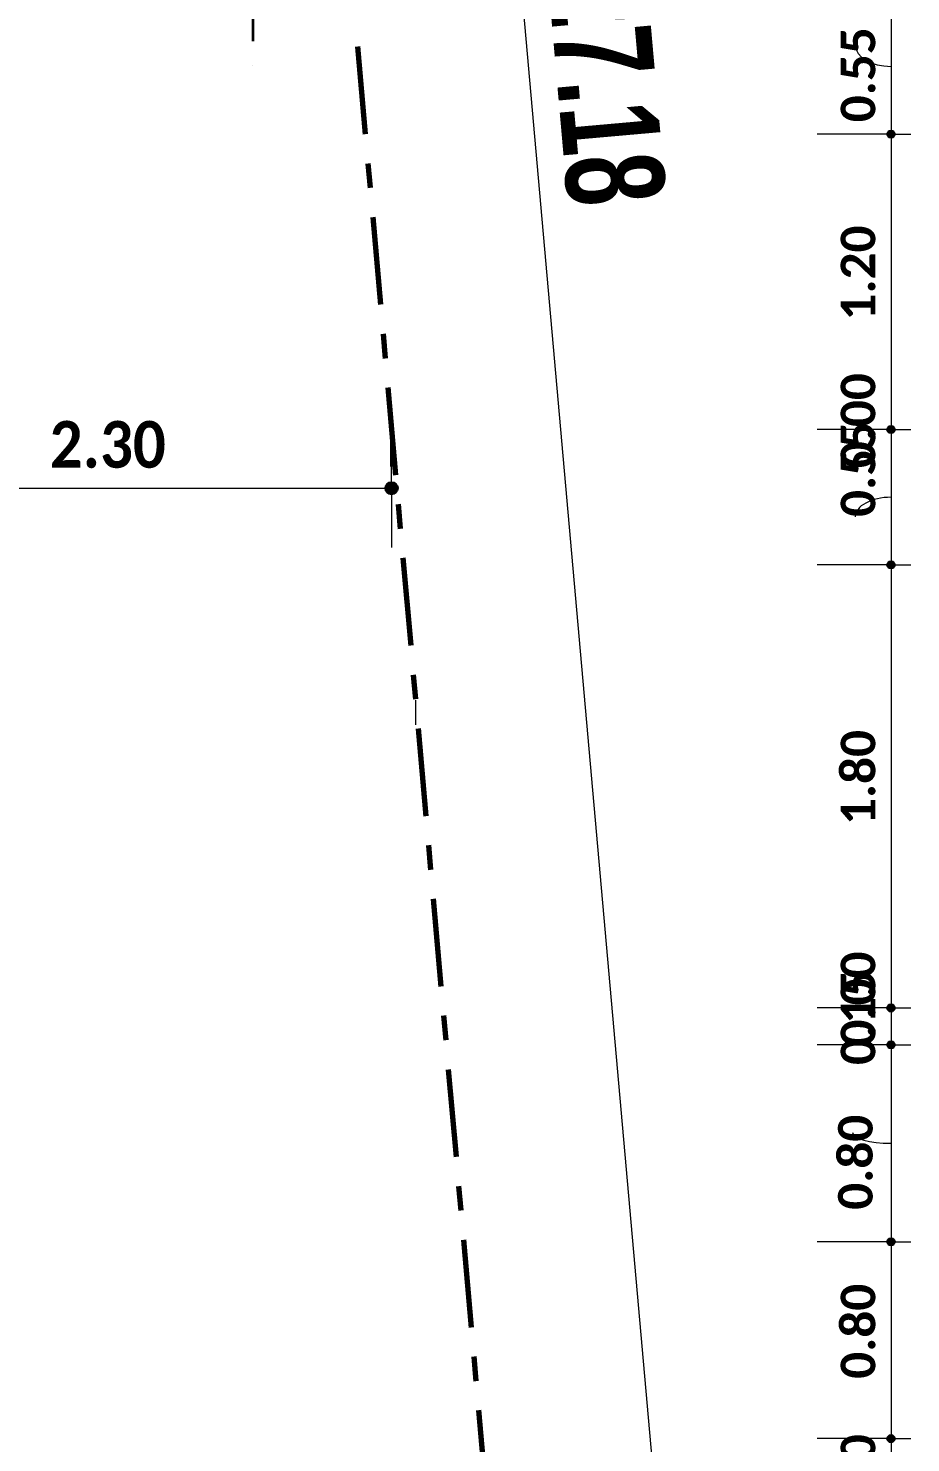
# Model space of a CAD drawing. Header units: metres. Extents: x -144 to 1000, y -717 to 29.
# Drawn here: x 710.41 to 713.99, y -563.29 to -557.55 of the extents above; entities that cross this region are included whole.
import ezdxf

# ---------------------------------------------------------------- set-up
doc = ezdxf.new("R2010")
doc.units = ezdxf.units.M
doc.linetypes.add('Basculante', pattern=[0.11625, 0.075, -0.04125])
doc.linetypes.add('Dash Dot 3_16_', pattern=[0.595313, 0.357187, -0.119063, 0, -0.119063])
doc.layers.get('0').update_dxf_attribs({"color": 1})
doc.layers.add('A-ANNO-DIMS', color=1, linetype='Continuous', lineweight=9)
doc.layers.add('A-DETL', color=1, linetype='Continuous', lineweight=9)
doc.styles.add('Britannic Bold_B_1', font='', dxfattribs={"width": 0.7, "height": 0.4})
doc.styles.add('Calibri_B_4', font='calibrib.ttf', dxfattribs={"height": 0.1125})
doc.styles.add('Calibri_B_6', font='calibrib.ttf', dxfattribs={"width": 0.9})
doc.styles.get('Britannic Bold_B_1').set_extended_font_data('Britannic Bold', bold=True)

# ---------------------------------------------------------------- blocks, each defined once
blk = doc.blocks.new('S')
at = {"layer": 'A-ANNO-DIMS', "lineweight": 25}
h = blk.add_hatch(color=256, dxfattribs=at)
edge = h.paths.add_edge_path()
edge.add_arc((703.1783, -497.1986), 0.015, 0, 360)
h = blk.add_hatch(color=256, dxfattribs=at)
edge = h.paths.add_edge_path()
edge.add_arc((703.1783, -497.1986), 0.015, 0, 360)
h = blk.add_hatch(color=256, dxfattribs=at)
edge = h.paths.add_edge_path()
edge.add_arc((703.1783, -498.3986), 0.015, 0, 360)
h = blk.add_hatch(color=256, dxfattribs=at)
edge = h.paths.add_edge_path()
edge.add_arc((703.1783, -498.3986), 0.015, 0, 360)
h = blk.add_hatch(color=256, dxfattribs=at)
edge = h.paths.add_edge_path()
edge.add_arc((703.1783, -498.3986), 0.015, 0, 360)
h = blk.add_hatch(color=256, dxfattribs=at)
edge = h.paths.add_edge_path()
edge.add_arc((703.1783, -498.3986), 0.015, 0, 360)
at = {"layer": 'A-ANNO-DIMS', "lineweight": 25, "true_color": 0x0000ff}
h = blk.add_hatch(color=5, dxfattribs=at)
edge = h.paths.add_edge_path()
edge.add_arc((701.1494, -498.6372), 0.025, 0, 360)
at = {"layer": 'A-ANNO-DIMS', "lineweight": 25}
h = blk.add_hatch(color=256, dxfattribs=at)
edge = h.paths.add_edge_path()
edge.add_arc((703.1783, -498.9486), 0.015, 0, 360)
h = blk.add_hatch(color=256, dxfattribs=at)
edge = h.paths.add_edge_path()
edge.add_arc((703.1783, -498.9486), 0.015, 0, 360)
h = blk.add_hatch(color=256, dxfattribs=at)
edge = h.paths.add_edge_path()
edge.add_arc((703.1783, -500.7486), 0.015, 0, 360)
h = blk.add_hatch(color=256, dxfattribs=at)
edge = h.paths.add_edge_path()
edge.add_arc((703.1783, -500.7486), 0.015, 0, 360)
h = blk.add_hatch(color=256, dxfattribs=at)
edge = h.paths.add_edge_path()
edge.add_arc((703.1783, -500.7486), 0.015, 0, 360)
h = blk.add_hatch(color=256, dxfattribs=at)
edge = h.paths.add_edge_path()
edge.add_arc((703.1783, -500.7486), 0.015, 0, 360)
h = blk.add_hatch(color=256, dxfattribs=at)
edge = h.paths.add_edge_path()
edge.add_arc((703.1783, -500.8986), 0.015, 0, 360)
h = blk.add_hatch(color=256, dxfattribs=at)
edge = h.paths.add_edge_path()
edge.add_arc((703.1783, -500.8986), 0.015, 0, 360)
h = blk.add_hatch(color=256, dxfattribs=at)
edge = h.paths.add_edge_path()
edge.add_arc((703.1783, -501.6986), 0.015, 0, 360)
h = blk.add_hatch(color=256, dxfattribs=at)
edge = h.paths.add_edge_path()
edge.add_arc((703.1783, -501.6986), 0.015, 0, 360)
h = blk.add_hatch(color=256, dxfattribs=at)
edge = h.paths.add_edge_path()
edge.add_arc((703.1783, -502.4986), 0.015, 0, 360)
h = blk.add_hatch(color=256, dxfattribs=at)
edge = h.paths.add_edge_path()
edge.add_arc((703.1783, -502.4986), 0.015, 0, 360)
at = {"layer": 'A-ANNO-DIMS', "color": 5, "true_color": 0x0000ff}
for p, q in [((700.5262, -483.6228), (702.9266, -510.6966)), ((701.1494, -498.6372), (701.1494, -498.3972)), ((698.8494, -498.6372), (701.1494, -498.6372)), ((701.1494, -498.6372), (701.1494, -498.8772))]:
    blk.add_line(p, q, dxfattribs=at)
at = {"layer": 'A-ANNO-DIMS'}
for p, q in [((703.1783, -496.6475), (703.1783, -497.1986)), ((703.1783, -497.1986), (702.8783, -497.1986)), ((703.1783, -497.1986), (702.8783, -497.1986)), ((703.1783, -497.1986), (703.2583, -497.1986)), ((703.1783, -497.1986), (703.1783, -498.3986)), ((703.1783, -497.1986), (703.2583, -497.1986)), ((703.1783, -498.3986), (702.8783, -498.3986)), ((703.1783, -498.3986), (702.8783, -498.3986)), ((703.1783, -498.3986), (702.8783, -498.3986)), ((703.1783, -498.3986), (702.8783, -498.3986)), ((703.1783, -498.3986), (703.2583, -498.3986)), ((703.1783, -498.3986), (703.1783, -498.3986)), ((703.1783, -498.3986), (703.2583, -498.3986)), ((703.1783, -498.3986), (703.2583, -498.3986)), ((703.1783, -498.3986), (703.1783, -498.9486)), ((703.1783, -498.3986), (703.2583, -498.3986)), ((703.1783, -498.9486), (702.8783, -498.9486)), ((703.1783, -498.9486), (702.8783, -498.9486)), ((703.1783, -498.9486), (703.2583, -498.9486)), ((703.1783, -498.9486), (703.1783, -500.7486)), ((703.1783, -498.9486), (703.2583, -498.9486)), ((703.1783, -500.7486), (702.8783, -500.7486)), ((703.1783, -500.7486), (702.8783, -500.7486)), ((703.1783, -500.7486), (702.8783, -500.7486)), ((703.1783, -500.7486), (702.8783, -500.7486)), ((703.1783, -500.7486), (703.2583, -500.7486)), ((703.1783, -500.7486), (703.1783, -500.7486)), ((703.1783, -500.7486), (703.2583, -500.7486)), ((703.1783, -500.7486), (703.2583, -500.7486)), ((703.1783, -500.7486), (703.1783, -500.8986)), ((703.1783, -500.7486), (703.2583, -500.7486)), ((703.1783, -500.8986), (702.8783, -500.8986)), ((703.1783, -500.8986), (702.8783, -500.8986)), ((703.1783, -500.8986), (703.2583, -500.8986)), ((703.1783, -500.8986), (703.1783, -501.6986)), ((703.1783, -500.8986), (703.2583, -500.8986)), ((703.1783, -501.6986), (702.8783, -501.6986)), ((703.1783, -501.6986), (702.8783, -501.6986)), ((703.1783, -501.6986), (703.2583, -501.6986)), ((703.1783, -501.6986), (703.1783, -502.4986)), ((703.1783, -501.6986), (703.2583, -501.6986)), ((703.1783, -502.4986), (702.8783, -502.4986)), ((703.1783, -502.4986), (702.8783, -502.4986)), ((703.1783, -502.4986), (703.2583, -502.4986)), ((703.1783, -502.4986), (703.1783, -503.0986)), ((703.1783, -502.4986), (703.2583, -502.4986))]:
    blk.add_line(p, q, dxfattribs=at)
at = {"layer": 'A-ANNO-DIMS', "lineweight": 25}
for centre in [(703.1783, -497.1986), (703.1783, -497.1986), (703.1783, -498.3986), (703.1783, -498.3986), (703.1783, -498.3986), (703.1783, -498.3986), (703.1783, -498.9486), (703.1783, -498.9486), (703.1783, -500.7486), (703.1783, -500.7486), (703.1783, -500.7486), (703.1783, -500.7486), (703.1783, -500.8986), (703.1783, -500.8986), (703.1783, -501.6986), (703.1783, -501.6986), (703.1783, -502.4986), (703.1783, -502.4986)]:
    blk.add_circle(centre, 0.015, dxfattribs=at)
at = {"layer": 'A-ANNO-DIMS', "color": 5, "lineweight": 25, "true_color": 0x0000ff}
blk.add_circle((701.1494, -498.6372), 0.025, dxfattribs=at)
at = {"layer": 'A-ANNO-DIMS'}
for centre, major_axis, ratio, start_param, end_param in [((703.1783, -496.8364), (0.1451, 0), 0.596923, 3.141593, 4.712389), ((703.1783, -498.7535), (0.1451, 0), 0.550712, 1.570796, 3.141593), ((703.1783, -501.2552), (0.156, 0), 0.278089, 3.141593, 4.712389)]:
    blk.add_ellipse(centre, major_axis=major_axis, ratio=ratio, start_param=start_param, end_param=end_param, dxfattribs=at)
at = {"layer": 'A-DETL', "color": 7, "linetype": 'Dash Dot 3_16_', "lineweight": 70}
blk.add_line((699.8445, -483.6833), (702.2449, -510.7571), dxfattribs=at)
at = {"layer": 'A-DETL', "color": 7, "linetype": 'Basculante', "lineweight": 35}
for p, q in [((700.5857, -496.7201), (700.5857, -496.9201)), ((701.1494, -498.5486), (701.1494, -498.3886))]:
    blk.add_line(p, q, dxfattribs=at)
at = {"layer": 'A-DETL', "color": 253, "true_color": 0xb6b6b6}
blk.add_line((701.2467, -499.4985), (701.2467, -499.5985), dxfattribs=at)
at = {"layer": 'A-ANNO-DIMS', "color": 5, "true_color": 0x0000ff, "insert": (702.1829, -496.5335), "char_height": 0.4, "width": 1.400284, "attachment_point": 1, "rotation": 275.06667, "line_spacing_factor": 1.000203, "style": 'Britannic Bold_B_1'}
blk.add_mtext('27.18', dxfattribs=at)
at = {"layer": 'A-ANNO-DIMS', "char_height": 0.14, "width": 0.376134, "attachment_point": 1, "rotation": 90, "line_spacing_factor": 1.158048, "style": 'Calibri_B_4'}
for s, insert in [('0.55', (702.9742, -497.1498)), ('1.20', (702.9742, -497.9553)), ('0.00', (702.9742, -498.5553)), ('0.55', (702.9742, -498.7535)), ('1.80', (702.9742, -500.0053)), ('0.00', (702.9742, -500.9053)), ('0.15', (702.9742, -500.9803)), ('0.80', (702.9633, -501.5686)), ('0.80', (702.9742, -502.2553)), ('0.60', (702.9742, -502.8666))]:
    blk.add_mtext(s, dxfattribs=dict(at, insert=insert))
at = {"layer": 'A-ANNO-DIMS', "color": 5, "true_color": 0x0000ff, "insert": (699.761, -498.3638), "char_height": 0.19, "width": 0.572076, "attachment_point": 1, "line_spacing_factor": 1.158048, "style": 'Calibri_B_6'}
blk.add_mtext('2.30', dxfattribs=at)

msp = doc.modelspace()

# ---------------------------------------------------------------- block references
at = {"color": 3}
msp.add_blockref('S', (10.7329, -60.7772), dxfattribs=at)

doc.saveas('drawing.dxf')
